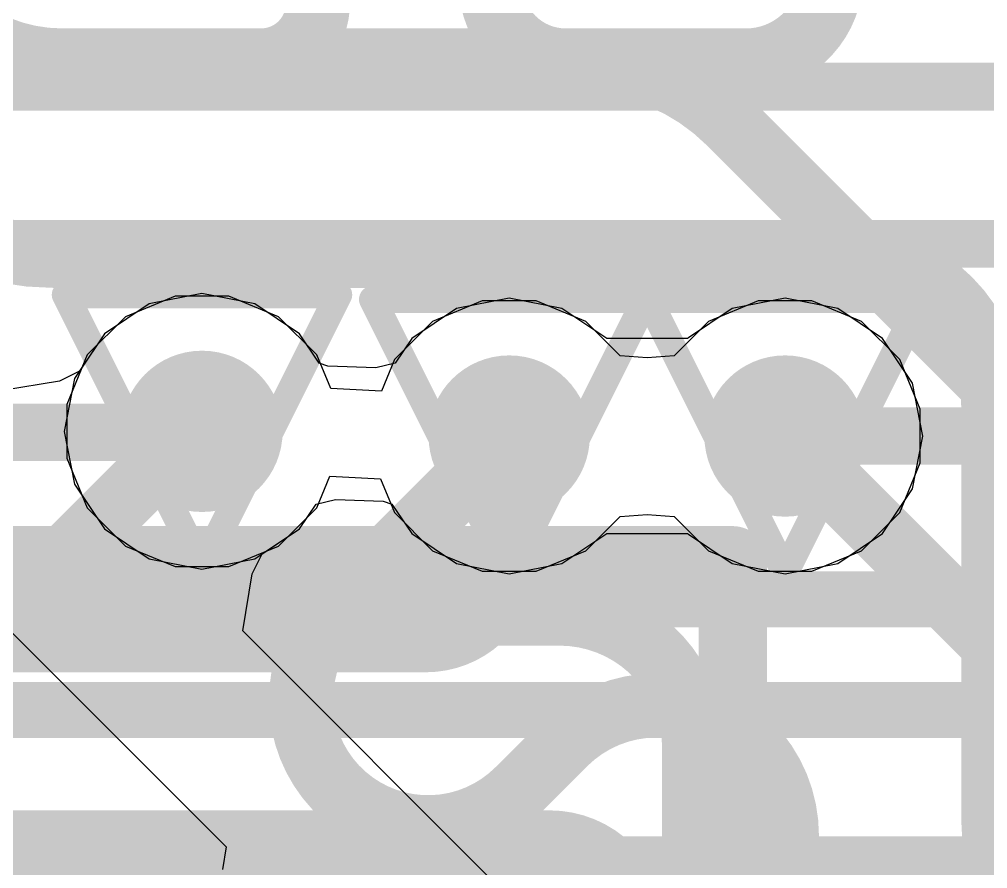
# Model space of a CAD drawing. Header units: inches. Extents: x -6 to 283, y -12 to 154.
# Drawn here: x 61.442 to 63.243, y 1.482 to 3.062 of the extents above; entities that cross this region are included whole.
import ezdxf

# ---------------------------------------------------------------- set-up
doc = ezdxf.new("R2010")
doc.units = ezdxf.units.IN
for name, color, linetype in [('Bottom Layer', 5, 'Continuous'), ('Bottom Overlay', 54, 'Continuous'), ('Drill Drawing', 1, 'Continuous'), ('GND-1', 16, 'Continuous'), ('GND-2', 90, 'Continuous'), ('GND-3', 216, 'Continuous'), ('GND-4', 54, 'Continuous'), ('PWR-1', 156, 'Continuous'), ('PWR-2', 130, 'Continuous'), ('Signal L1', 76, 'Continuous'), ('Signal L2', 6, 'Continuous'), ('Top Layer', 1, 'Continuous'), ('Via Holes', 16, 'Continuous')]:
    doc.layers.add(name, color=color, linetype=linetype)

# ---------------------------------------------------------------- blocks, each defined once
blk = doc.blocks.new('FBGA_153_11_5_13__B_56')
at = {"layer": 'Bottom Overlay'}
for points in [[(2.8750006, 6.4999997, 0.127, 0.127, 0), (5.7500012, 6.4999997, 0.127, 0.127, 0)], [(5.7500012, 3.25000112, 0.127, 0.127, 0), (5.7500012, 6.4999997, 0.127, 0.127, 0)]]:
    blk.add_lwpolyline(points, format="xyseb", dxfattribs=at)
blk.add_lwpolyline([(5.718251199999999, 6.4999997, 0.0635, 0.0635, 1), (5.7817512, 6.4999997, 0.0635, 0.0635, 1)], format="xyseb", close=True, dxfattribs=at)
blk.add_lwpolyline([(5.718251199999999, 6.4999997, 0.0635, 0.0635, 1), (5.7817512, 6.4999997, 0.0635, 0.0635, 1)], format="xyseb", close=True, dxfattribs=at)

msp = doc.modelspace()

# ---------------------------------------------------------------- hatches: boundary and pattern name
at = {"layer": 'Bottom Layer'}
h = msp.add_hatch(color=5, dxfattribs=at)
edge = h.paths.add_edge_path()
edge.add_arc((61.78191351999999, 2.29542086), 0.1499997, 0, 360)
h = msp.add_hatch(color=5, dxfattribs=at)
edge = h.paths.add_edge_path()
edge.add_arc((62.35333731999999, 2.28669342), 0.1499997, 0, 360)
h = msp.add_hatch(color=5, dxfattribs=at)
edge = h.paths.add_edge_path()
edge.add_arc((62.86641731999999, 2.28669342), 0.1499997, 0, 360)
at = {"layer": 'GND-1'}
h = msp.add_hatch(color=16, dxfattribs=at)
edge = h.paths.add_edge_path()
edge.add_arc((61.78191351999999, 2.29542086), 0.1499997, 0, 360)
h = msp.add_hatch(color=16, dxfattribs=at)
edge = h.paths.add_edge_path()
edge.add_arc((62.35333731999999, 2.28669342), 0.1499997, 0, 360)
h = msp.add_hatch(color=16, dxfattribs=at)
edge = h.paths.add_edge_path()
edge.add_arc((62.86641731999999, 2.28669342), 0.1499997, 0, 360)
at = {"layer": 'GND-2'}
h = msp.add_hatch(color=90, dxfattribs=at)
edge = h.paths.add_edge_path()
edge.add_arc((61.78191351999999, 2.29542086), 0.1499997, 0, 360)
h = msp.add_hatch(color=90, dxfattribs=at)
edge = h.paths.add_edge_path()
edge.add_arc((62.35333731999999, 2.28669342), 0.1499997, 0, 360)
h = msp.add_hatch(color=90, dxfattribs=at)
edge = h.paths.add_edge_path()
edge.add_arc((62.86641731999999, 2.28669342), 0.1499997, 0, 360)
at = {"layer": 'GND-3'}
h = msp.add_hatch(color=216, dxfattribs=at)
edge = h.paths.add_edge_path()
edge.add_arc((61.78191351999999, 2.29542086), 0.1499997, 0, 360)
h = msp.add_hatch(color=216, dxfattribs=at)
edge = h.paths.add_edge_path()
edge.add_arc((62.35333731999999, 2.28669342), 0.1499997, 0, 360)
h = msp.add_hatch(color=216, dxfattribs=at)
edge = h.paths.add_edge_path()
edge.add_arc((62.86641731999999, 2.28669342), 0.1499997, 0, 360)
at = {"layer": 'GND-4'}
h = msp.add_hatch(color=54, dxfattribs=at)
edge = h.paths.add_edge_path()
edge.add_arc((61.78191351999999, 2.29542086), 0.1499997, 0, 360)
h = msp.add_hatch(color=54, dxfattribs=at)
edge = h.paths.add_edge_path()
edge.add_arc((62.35333731999999, 2.28669342), 0.1499997, 0, 360)
h = msp.add_hatch(color=54, dxfattribs=at)
edge = h.paths.add_edge_path()
edge.add_arc((62.86641731999999, 2.28669342), 0.1499997, 0, 360)
at = {"layer": 'PWR-1'}
h = msp.add_hatch(color=156, dxfattribs=at)
edge = h.paths.add_edge_path()
edge.add_arc((61.78191351999999, 2.29542086), 0.1499997, 0, 360)
h = msp.add_hatch(color=156, dxfattribs=at)
edge = h.paths.add_edge_path()
edge.add_arc((62.35333731999999, 2.28669342), 0.1499997, 0, 360)
h = msp.add_hatch(color=156, dxfattribs=at)
edge = h.paths.add_edge_path()
edge.add_arc((62.86641731999999, 2.28669342), 0.1499997, 0, 360)
at = {"layer": 'PWR-2'}
h = msp.add_hatch(color=130, dxfattribs=at)
edge = h.paths.add_edge_path()
edge.add_arc((61.78191351999999, 2.29542086), 0.1499997, 0, 360)
h = msp.add_hatch(color=130, dxfattribs=at)
edge = h.paths.add_edge_path()
edge.add_arc((62.35333731999999, 2.28669342), 0.1499997, 0, 360)
h = msp.add_hatch(color=130, dxfattribs=at)
edge = h.paths.add_edge_path()
edge.add_arc((62.86641731999999, 2.28669342), 0.1499997, 0, 360)
at = {"layer": 'Signal L1'}
h = msp.add_hatch(color=76, dxfattribs=at)
edge = h.paths.add_edge_path()
edge.add_arc((61.78191351999999, 2.29542086), 0.1499997, 0, 360)
h = msp.add_hatch(color=76, dxfattribs=at)
edge = h.paths.add_edge_path()
edge.add_arc((62.35333731999999, 2.28669342), 0.1499997, 0, 360)
h = msp.add_hatch(color=76, dxfattribs=at)
edge = h.paths.add_edge_path()
edge.add_arc((62.86641731999999, 2.28669342), 0.1499997, 0, 360)
at = {"layer": 'Signal L2'}
h = msp.add_hatch(color=6, dxfattribs=at)
edge = h.paths.add_edge_path()
edge.add_arc((61.78191351999999, 2.29542086), 0.1499997, 0, 360)
h = msp.add_hatch(color=6, dxfattribs=at)
edge = h.paths.add_edge_path()
edge.add_arc((62.35333731999999, 2.28669342), 0.1499997, 0, 360)
h = msp.add_hatch(color=6, dxfattribs=at)
edge = h.paths.add_edge_path()
edge.add_arc((62.86641731999999, 2.28669342), 0.1499997, 0, 360)
at = {"layer": 'Top Layer'}
h = msp.add_hatch(color=1, dxfattribs=at)
edge = h.paths.add_edge_path()
edge.add_arc((61.78191351999999, 2.29542086), 0.1499997, 0, 360)
h = msp.add_hatch(color=1, dxfattribs=at)
edge = h.paths.add_edge_path()
edge.add_arc((62.35333731999999, 2.28669342), 0.1499997, 0, 360)
h = msp.add_hatch(color=1, dxfattribs=at)
edge = h.paths.add_edge_path()
edge.add_arc((62.86641731999999, 2.28669342), 0.1499997, 0, 360)
at = {"layer": 'Via Holes'}
h = msp.add_hatch(color=7, dxfattribs=at)
edge = h.paths.add_edge_path()
edge.add_arc((61.78191351999999, 2.29542086), 0.07499858, 0, 360)
h = msp.add_hatch(color=7, dxfattribs=at)
edge = h.paths.add_edge_path()
edge.add_arc((62.35333731999999, 2.28669342), 0.07499858, 0, 360)
h = msp.add_hatch(color=7, dxfattribs=at)
edge = h.paths.add_edge_path()
edge.add_arc((62.86641731999999, 2.28669342), 0.07499858, 0, 360)

# ---------------------------------------------------------------- linework, layer by layer
at = {"layer": 'Bottom Layer'}
for points in [[(61.24458922, 1.9999071, 0.10414, 0.10414, 0), (61.5545759, 1.9996531, 0.10414, 0.10414, 0)], [(61.5545759, 1.9996531, 0.10414, 0.10414, 0), (61.5576747, 1.99965056, 0.10414, 0.10414, 0)], [(61.5576747, 1.9996531, 0.10414, 0.10414, -0.01716476288909633), (61.76013556, 1.99253348, 0.10414, 0.10414, 0)], [(61.76194912, 1.99240902, 0.10414, 0.10414, -0.001495671405796366), (61.76013556, 1.99253348, 0.10414, 0.10414, 0)], [(61.77727547999999, 1.99178672, 0.10414, 0.10414, -0.01263082141077717), (61.76194912, 1.99240902, 0.10414, 0.10414, 0)], [(61.77727547999999, 1.99178418, 0.10414, 0.10414, 0), (62.34836908, 1.98306182, 0.10414, 0.10414, 0)], [(62.35333731999999, 1.98302372, 0.10414, 0.10414, -0.004090338735761492), (62.34836908, 1.98306436, 0.10414, 0.10414, 0)], [(62.35333731999999, 1.98302372, 0.10414, 0.10414, 0), (66.15847575999999, 1.98302372, 0.10414, 0.10414, 0)], [(58.21373168, 1.77728372, 0.10414, 0.10414, 0), (65.92685062, 1.77728372, 0.10414, 0.10414, 0)], [(61.25557726, 1.48848318, 0.10668, 0.10668, 0), (65.69513912, 1.48848318, 0.10668, 0.10668, 0)]]:
    msp.add_lwpolyline(points, format="xyseb", dxfattribs=at)
for points in [[(61.5285409, 1.9996531, 0.05207, 0.05207, 1), (61.5806109, 1.9996531, 0.05207, 0.05207, 1)], [(61.5285409, 1.9996531, 0.05207, 0.05207, 1), (61.5806109, 1.9996531, 0.05207, 0.05207, 1)], [(61.5316397, 1.9996531, 0.05207, 0.05207, 1), (61.58370969999999, 1.9996531, 0.05207, 0.05207, 1)], [(61.5316397, 1.99965056, 0.05207, 0.05207, 1), (61.58370969999999, 1.99965056, 0.05207, 0.05207, 1)], [(61.73410055999999, 1.99253348, 0.05207, 0.05207, 1), (61.78617056, 1.99253348, 0.05207, 0.05207, 1)], [(61.73410055999999, 1.99253348, 0.05207, 0.05207, 1), (61.78617056, 1.99253348, 0.05207, 0.05207, 1)], [(61.73591411999999, 1.99240902, 0.05207, 0.05207, 1), (61.78798412, 1.99240902, 0.05207, 0.05207, 1)], [(61.73591411999999, 1.99240902, 0.05207, 0.05207, 1), (61.78798412, 1.99240902, 0.05207, 0.05207, 1)], [(61.75124047999999, 1.99178672, 0.05207, 0.05207, 1), (61.80331048, 1.99178672, 0.05207, 0.05207, 1)], [(61.75124047999999, 1.99178418, 0.05207, 0.05207, 1), (61.80331048, 1.99178418, 0.05207, 0.05207, 1)], [(62.32233408, 1.98306436, 0.05207, 0.05207, 1), (62.37440408, 1.98306436, 0.05207, 0.05207, 1)], [(62.32233408, 1.98306182, 0.05207, 0.05207, 1), (62.37440408, 1.98306182, 0.05207, 0.05207, 1)], [(62.32730231999999, 1.98302372, 0.05207, 0.05207, 1), (62.37937232, 1.98302372, 0.05207, 0.05207, 1)], [(62.32730231999999, 1.98302372, 0.05207, 0.05207, 1), (62.37937232, 1.98302372, 0.05207, 0.05207, 1)]]:
    msp.add_lwpolyline(points, format="xyseb", close=True, dxfattribs=at)
at = {"layer": 'Drill Drawing'}
for points in [[(61.52791352, 2.54942086, 0.0508, 0.0508, 0), (62.03591352, 2.54942086, 0.0508, 0.0508, 0)], [(61.52791352, 2.54942086, 0.0508, 0.0508, 0), (61.78191351999999, 2.04142086, 0.0508, 0.0508, 0)], [(61.78191351999999, 2.04142086, 0.0508, 0.0508, 0), (62.03591352, 2.54942086, 0.0508, 0.0508, 0)], [(62.09933732, 2.54069342, 0.0508, 0.0508, 0), (62.60733732, 2.54069342, 0.0508, 0.0508, 0)], [(62.09933732, 2.54069342, 0.0508, 0.0508, 0), (62.35333731999999, 2.03269342, 0.0508, 0.0508, 0)], [(62.35333731999999, 2.03269342, 0.0508, 0.0508, 0), (62.60733732, 2.54069342, 0.0508, 0.0508, 0)], [(62.61241732, 2.54069342, 0.0508, 0.0508, 0), (63.12041731999999, 2.54069342, 0.0508, 0.0508, 0)], [(62.61241732, 2.54069342, 0.0508, 0.0508, 0), (62.86641731999999, 2.03269342, 0.0508, 0.0508, 0)], [(62.86641731999999, 2.03269342, 0.0508, 0.0508, 0), (63.12041731999999, 2.54069342, 0.0508, 0.0508, 0)]]:
    msp.add_lwpolyline(points, format="xyseb", dxfattribs=at)
for points in [[(61.51521352, 2.54942086, 0.0254, 0.0254, 1), (61.54061352, 2.54942086, 0.0254, 0.0254, 1)], [(61.51521352, 2.54942086, 0.0254, 0.0254, 1), (61.54061352, 2.54942086, 0.0254, 0.0254, 1)], [(62.02321351999999, 2.54942086, 0.0254, 0.0254, 1), (62.04861352, 2.54942086, 0.0254, 0.0254, 1)], [(62.02321351999999, 2.54942086, 0.0254, 0.0254, 1), (62.04861352, 2.54942086, 0.0254, 0.0254, 1)], [(62.08663731999999, 2.54069342, 0.0254, 0.0254, 1), (62.11203732, 2.54069342, 0.0254, 0.0254, 1)], [(62.08663731999999, 2.54069342, 0.0254, 0.0254, 1), (62.11203732, 2.54069342, 0.0254, 0.0254, 1)], [(62.59463732, 2.54069342, 0.0254, 0.0254, 1), (62.62003732, 2.54069342, 0.0254, 0.0254, 1)], [(62.59463732, 2.54069342, 0.0254, 0.0254, 1), (62.62003732, 2.54069342, 0.0254, 0.0254, 1)], [(62.59971731999999, 2.54069342, 0.0254, 0.0254, 1), (62.62511732, 2.54069342, 0.0254, 0.0254, 1)], [(62.59971731999999, 2.54069342, 0.0254, 0.0254, 1), (62.62511732, 2.54069342, 0.0254, 0.0254, 1)], [(63.10771731999999, 2.54069342, 0.0254, 0.0254, 1), (63.13311732, 2.54069342, 0.0254, 0.0254, 1)], [(63.10771731999999, 2.54069342, 0.0254, 0.0254, 1), (63.13311732, 2.54069342, 0.0254, 0.0254, 1)], [(61.76921352, 2.04142086, 0.0254, 0.0254, 1), (61.79461352, 2.04142086, 0.0254, 0.0254, 1)], [(61.76921352, 2.04142086, 0.0254, 0.0254, 1), (61.79461352, 2.04142086, 0.0254, 0.0254, 1)], [(62.34063732, 2.03269342, 0.0254, 0.0254, 1), (62.36603732, 2.03269342, 0.0254, 0.0254, 1)], [(62.34063732, 2.03269342, 0.0254, 0.0254, 1), (62.36603732, 2.03269342, 0.0254, 0.0254, 1)], [(62.85371732, 2.03269342, 0.0254, 0.0254, 1), (62.87911732, 2.03269342, 0.0254, 0.0254, 1)], [(62.85371732, 2.03269342, 0.0254, 0.0254, 1), (62.87911732, 2.03269342, 0.0254, 0.0254, 1)]]:
    msp.add_lwpolyline(points, format="xyseb", close=True, dxfattribs=at)
at = {"layer": 'GND-1'}
for p, q in [((61.73186789999999, 2.54702056), (61.63939411999999, 2.50871736)), ((61.83195914, 2.54702056), (61.73186789999999, 2.54702056)), ((61.92443291999999, 2.50871736), (61.83195914, 2.54702056)), ((62.3032917, 2.53829312), (62.21081792, 2.49998992)), ((62.40338293999999, 2.53829312), (62.3032917, 2.53829312)), ((62.49585671999999, 2.49998992), (62.40338293999999, 2.53829312)), ((62.81637169999999, 2.53829312), (62.72389792, 2.49998992)), ((62.91646293999999, 2.53829312), (62.81637169999999, 2.53829312)), ((63.00893671999999, 2.49998992), (62.91646293999999, 2.53829312)), ((61.63939411999999, 2.50871736), (61.56861702, 2.43794026)), ((61.99521001999999, 2.43794026), (61.92443291999999, 2.50871736)), ((62.21081792, 2.49998992), (62.14004082, 2.42921282)), ((62.55974788, 2.43609876), (62.49585671999999, 2.49998992)), ((62.72389792, 2.49998992), (62.66000676, 2.43609876)), ((63.07971381999999, 2.42921282), (63.00893671999999, 2.49998992)), ((61.56861702, 2.43794026), (61.53031382, 2.34546648)), ((62.02132122, 2.37490254), (61.99521001999999, 2.43794026)), ((62.60987731999999, 2.43240306), (62.55974788, 2.43609876)), ((62.66000676, 2.43609876), (62.60987731999999, 2.43240306)), ((62.14004082, 2.42921282), (62.11564666, 2.37032038)), ((63.11801702, 2.33673904), (63.07971381999999, 2.42921282)), ((62.11564666, 2.37032038), (62.02132122, 2.37490254)), ((61.53031382, 2.34546648), (61.53031382, 2.24537524)), ((63.11801702, 2.2366478), (63.11801702, 2.33673904)), ((61.53031382, 2.24537524), (61.56861702, 2.15290146)), ((63.07971381999999, 2.14417402), (63.11801702, 2.2366478)), ((61.99521001999999, 2.15290146), (62.01960418, 2.2117939)), ((62.01960418, 2.2117939), (62.11392961999999, 2.20721174)), ((62.11392961999999, 2.20721174), (62.14004082, 2.14417402)), ((61.56861702, 2.15290146), (61.63939411999999, 2.08212436)), ((61.92443291999999, 2.08212436), (61.99521001999999, 2.15290146)), ((62.14004082, 2.14417402), (62.21081792, 2.07339692)), ((63.00893671999999, 2.07339692), (63.07971381999999, 2.14417402)), ((62.49585671999999, 2.07339692), (62.55974788, 2.13728808)), ((62.55974788, 2.13728808), (62.60987731999999, 2.14098378)), ((62.60987731999999, 2.14098378), (62.66000676, 2.13728808)), ((62.66000676, 2.13728808), (62.72389792, 2.07339692)), ((61.63939411999999, 2.08212436), (61.73186789999999, 2.04382116)), ((61.83195914, 2.04382116), (61.92443291999999, 2.08212436)), ((62.21081792, 2.07339692), (62.3032917, 2.03509372)), ((62.40338293999999, 2.03509372), (62.49585671999999, 2.07339692)), ((62.72389792, 2.07339692), (62.81637169999999, 2.03509372)), ((62.91646293999999, 2.03509372), (63.00893671999999, 2.07339692)), ((61.73186789999999, 2.04382116), (61.83195914, 2.04382116)), ((62.3032917, 2.03509372), (62.40338293999999, 2.03509372)), ((62.81637169999999, 2.03509372), (62.91646293999999, 2.03509372))]:
    msp.add_line(p, q, dxfattribs=at)
at = {"layer": 'GND-2'}
for p, q in [((61.73186789999999, 2.54702056), (61.63939411999999, 2.50871736)), ((61.83195914, 2.54702056), (61.73186789999999, 2.54702056)), ((61.92443291999999, 2.50871736), (61.83195914, 2.54702056)), ((62.3032917, 2.53829312), (62.21081792, 2.49998992)), ((62.40338293999999, 2.53829312), (62.3032917, 2.53829312)), ((62.49585671999999, 2.49998992), (62.40338293999999, 2.53829312)), ((62.81637169999999, 2.53829312), (62.72389792, 2.49998992)), ((62.91646293999999, 2.53829312), (62.81637169999999, 2.53829312)), ((63.00893671999999, 2.49998992), (62.91646293999999, 2.53829312)), ((61.63939411999999, 2.50871736), (61.56861702, 2.43794026)), ((61.99521001999999, 2.43794026), (61.92443291999999, 2.50871736)), ((62.21081792, 2.49998992), (62.14004082, 2.42921282)), ((62.55974788, 2.43609876), (62.49585671999999, 2.49998992)), ((62.72389792, 2.49998992), (62.66000676, 2.43609876)), ((63.07971381999999, 2.42921282), (63.00893671999999, 2.49998992)), ((61.56861702, 2.43794026), (61.53031382, 2.34546648)), ((62.02132122, 2.37490254), (61.99521001999999, 2.43794026)), ((62.60987731999999, 2.43240306), (62.55974788, 2.43609876)), ((62.66000676, 2.43609876), (62.60987731999999, 2.43240306)), ((62.14004082, 2.42921282), (62.11564666, 2.37032038)), ((63.11801702, 2.33673904), (63.07971381999999, 2.42921282)), ((62.11564666, 2.37032038), (62.02132122, 2.37490254)), ((61.53031382, 2.34546648), (61.53031382, 2.24537524)), ((63.11801702, 2.2366478), (63.11801702, 2.33673904)), ((61.53031382, 2.24537524), (61.56861702, 2.15290146)), ((63.07971381999999, 2.14417402), (63.11801702, 2.2366478)), ((61.99521001999999, 2.15290146), (62.01960418, 2.2117939)), ((62.01960418, 2.2117939), (62.11392961999999, 2.20721174)), ((62.11392961999999, 2.20721174), (62.14004082, 2.14417402)), ((61.56861702, 2.15290146), (61.63939411999999, 2.08212436)), ((61.92443291999999, 2.08212436), (61.99521001999999, 2.15290146)), ((62.14004082, 2.14417402), (62.21081792, 2.07339692)), ((63.00893671999999, 2.07339692), (63.07971381999999, 2.14417402)), ((62.49585671999999, 2.07339692), (62.55974788, 2.13728808)), ((62.55974788, 2.13728808), (62.60987731999999, 2.14098378)), ((62.60987731999999, 2.14098378), (62.66000676, 2.13728808)), ((62.66000676, 2.13728808), (62.72389792, 2.07339692)), ((61.63939411999999, 2.08212436), (61.73186789999999, 2.04382116)), ((61.83195914, 2.04382116), (61.92443291999999, 2.08212436)), ((62.21081792, 2.07339692), (62.3032917, 2.03509372)), ((62.40338293999999, 2.03509372), (62.49585671999999, 2.07339692)), ((62.72389792, 2.07339692), (62.81637169999999, 2.03509372)), ((62.91646293999999, 2.03509372), (63.00893671999999, 2.07339692)), ((61.73186789999999, 2.04382116), (61.83195914, 2.04382116)), ((62.3032917, 2.03509372), (62.40338293999999, 2.03509372)), ((62.81637169999999, 2.03509372), (62.91646293999999, 2.03509372))]:
    msp.add_line(p, q, dxfattribs=at)
at = {"layer": 'GND-3'}
for p, q in [((61.73186789999999, 2.54702056), (61.63939411999999, 2.50871736)), ((61.83195914, 2.54702056), (61.73186789999999, 2.54702056)), ((61.92443291999999, 2.50871736), (61.83195914, 2.54702056)), ((62.3032917, 2.53829312), (62.21081792, 2.49998992)), ((62.40338293999999, 2.53829312), (62.3032917, 2.53829312)), ((62.49585671999999, 2.49998992), (62.40338293999999, 2.53829312)), ((62.81637169999999, 2.53829312), (62.72389792, 2.49998992)), ((62.91646293999999, 2.53829312), (62.81637169999999, 2.53829312)), ((63.00893671999999, 2.49998992), (62.91646293999999, 2.53829312)), ((61.63939411999999, 2.50871736), (61.56861702, 2.43794026)), ((61.99521001999999, 2.43794026), (61.92443291999999, 2.50871736)), ((62.21081792, 2.49998992), (62.14004082, 2.42921282)), ((62.55974788, 2.43609876), (62.49585671999999, 2.49998992)), ((62.72389792, 2.49998992), (62.66000676, 2.43609876)), ((63.07971381999999, 2.42921282), (63.00893671999999, 2.49998992)), ((61.56861702, 2.43794026), (61.53031382, 2.34546648)), ((62.02132122, 2.37490254), (61.99521001999999, 2.43794026)), ((62.60987731999999, 2.43240306), (62.55974788, 2.43609876)), ((62.66000676, 2.43609876), (62.60987731999999, 2.43240306)), ((62.14004082, 2.42921282), (62.11564666, 2.37032038)), ((63.11801702, 2.33673904), (63.07971381999999, 2.42921282)), ((62.11564666, 2.37032038), (62.02132122, 2.37490254)), ((61.53031382, 2.34546648), (61.53031382, 2.24537524)), ((63.11801702, 2.2366478), (63.11801702, 2.33673904)), ((61.53031382, 2.24537524), (61.56861702, 2.15290146)), ((63.07971381999999, 2.14417402), (63.11801702, 2.2366478)), ((61.99521001999999, 2.15290146), (62.01960418, 2.2117939)), ((62.01960418, 2.2117939), (62.11392961999999, 2.20721174)), ((62.11392961999999, 2.20721174), (62.14004082, 2.14417402)), ((61.56861702, 2.15290146), (61.63939411999999, 2.08212436)), ((61.92443291999999, 2.08212436), (61.99521001999999, 2.15290146)), ((62.14004082, 2.14417402), (62.21081792, 2.07339692)), ((63.00893671999999, 2.07339692), (63.07971381999999, 2.14417402)), ((62.49585671999999, 2.07339692), (62.55974788, 2.13728808)), ((62.55974788, 2.13728808), (62.60987731999999, 2.14098378)), ((62.60987731999999, 2.14098378), (62.66000676, 2.13728808)), ((62.66000676, 2.13728808), (62.72389792, 2.07339692)), ((61.63939411999999, 2.08212436), (61.73186789999999, 2.04382116)), ((61.83195914, 2.04382116), (61.92443291999999, 2.08212436)), ((62.21081792, 2.07339692), (62.3032917, 2.03509372)), ((62.40338293999999, 2.03509372), (62.49585671999999, 2.07339692)), ((62.72389792, 2.07339692), (62.81637169999999, 2.03509372)), ((62.91646293999999, 2.03509372), (63.00893671999999, 2.07339692)), ((61.73186789999999, 2.04382116), (61.83195914, 2.04382116)), ((62.3032917, 2.03509372), (62.40338293999999, 2.03509372)), ((62.81637169999999, 2.03509372), (62.91646293999999, 2.03509372))]:
    msp.add_line(p, q, dxfattribs=at)
at = {"layer": 'GND-4'}
for p, q in [((61.73186789999999, 2.54702056), (61.63939411999999, 2.50871736)), ((61.83195914, 2.54702056), (61.73186789999999, 2.54702056)), ((61.92443291999999, 2.50871736), (61.83195914, 2.54702056)), ((62.3032917, 2.53829312), (62.21081792, 2.49998992)), ((62.40338293999999, 2.53829312), (62.3032917, 2.53829312)), ((62.49585671999999, 2.49998992), (62.40338293999999, 2.53829312)), ((62.81637169999999, 2.53829312), (62.72389792, 2.49998992)), ((62.91646293999999, 2.53829312), (62.81637169999999, 2.53829312)), ((63.00893671999999, 2.49998992), (62.91646293999999, 2.53829312)), ((61.63939411999999, 2.50871736), (61.56861702, 2.43794026)), ((61.99521001999999, 2.43794026), (61.92443291999999, 2.50871736)), ((62.21081792, 2.49998992), (62.14004082, 2.42921282)), ((62.55974788, 2.43609876), (62.49585671999999, 2.49998992)), ((62.72389792, 2.49998992), (62.66000676, 2.43609876)), ((63.07971381999999, 2.42921282), (63.00893671999999, 2.49998992)), ((61.56861702, 2.43794026), (61.53031382, 2.34546648)), ((62.02132122, 2.37490254), (61.99521001999999, 2.43794026)), ((62.60987731999999, 2.43240306), (62.55974788, 2.43609876)), ((62.66000676, 2.43609876), (62.60987731999999, 2.43240306)), ((62.14004082, 2.42921282), (62.11564666, 2.37032038)), ((63.11801702, 2.33673904), (63.07971381999999, 2.42921282)), ((62.11564666, 2.37032038), (62.02132122, 2.37490254)), ((61.53031382, 2.34546648), (61.53031382, 2.24537524)), ((63.11801702, 2.2366478), (63.11801702, 2.33673904)), ((61.53031382, 2.24537524), (61.56861702, 2.15290146)), ((63.07971381999999, 2.14417402), (63.11801702, 2.2366478)), ((61.99521001999999, 2.15290146), (62.01960418, 2.2117939)), ((62.01960418, 2.2117939), (62.11392961999999, 2.20721174)), ((62.11392961999999, 2.20721174), (62.14004082, 2.14417402)), ((61.56861702, 2.15290146), (61.63939411999999, 2.08212436)), ((61.92443291999999, 2.08212436), (61.99521001999999, 2.15290146)), ((62.14004082, 2.14417402), (62.21081792, 2.07339692)), ((63.00893671999999, 2.07339692), (63.07971381999999, 2.14417402)), ((62.49585671999999, 2.07339692), (62.55974788, 2.13728808)), ((62.55974788, 2.13728808), (62.60987731999999, 2.14098378)), ((62.60987731999999, 2.14098378), (62.66000676, 2.13728808)), ((62.66000676, 2.13728808), (62.72389792, 2.07339692)), ((61.63939411999999, 2.08212436), (61.73186789999999, 2.04382116)), ((61.83195914, 2.04382116), (61.92443291999999, 2.08212436)), ((62.21081792, 2.07339692), (62.3032917, 2.03509372)), ((62.40338293999999, 2.03509372), (62.49585671999999, 2.07339692)), ((62.72389792, 2.07339692), (62.81637169999999, 2.03509372)), ((62.91646293999999, 2.03509372), (63.00893671999999, 2.07339692)), ((61.73186789999999, 2.04382116), (61.83195914, 2.04382116)), ((62.3032917, 2.03509372), (62.40338293999999, 2.03509372)), ((62.81637169999999, 2.03509372), (62.91646293999999, 2.03509372))]:
    msp.add_line(p, q, dxfattribs=at)
at = {"layer": 'PWR-1'}
for p, q in [((61.78191351999999, 2.5519507), (61.68374505999999, 2.53242318)), ((61.88008198, 2.53242318), (61.78191351999999, 2.5519507)), ((62.35333731999999, 2.54322326), (62.25516885999999, 2.52369574)), ((62.45150578000001, 2.52369574), (62.35333731999999, 2.54322326)), ((62.86641731999999, 2.54322326), (62.76824885999999, 2.52369574)), ((62.96458578, 2.52369574), (62.86641731999999, 2.54322326)), ((61.68374505999999, 2.53242318), (61.60051942, 2.47681496)), ((61.96330762, 2.47681496), (61.88008198, 2.53242318)), ((62.25516885999999, 2.52369574), (62.17194322, 2.46808752)), ((62.53303724, 2.46922036), (62.45150578000001, 2.52369574)), ((62.76824885999999, 2.52369574), (62.6867174, 2.46922036)), ((63.04781142, 2.46808752), (62.96458578, 2.52369574)), ((61.60051942, 2.47681496), (61.54491119999999, 2.39358932)), ((61.99998268, 2.42192556), (61.96330762, 2.47681496)), ((62.17194322, 2.46808752), (62.14109999999999, 2.42192556)), ((62.53473396, 2.46808752), (62.53303724, 2.46922036)), ((62.68502068, 2.46809006), (62.53473396, 2.46808752)), ((62.6867174, 2.46922036), (62.68502068, 2.46809006)), ((63.10341964, 2.38486188), (63.04781142, 2.46808752)), ((62.01627932, 2.4167338), (61.99998268, 2.42192556)), ((62.10499135999999, 2.41355118), (62.01627932, 2.4167338)), ((62.14109999999999, 2.42192556), (62.10499135999999, 2.41355118)), ((61.54491119999999, 2.39358932), (61.52538368, 2.29542086)), ((63.12294716, 2.28669342), (63.10341964, 2.38486188)), ((61.52538368, 2.29542086), (61.54491119999999, 2.1972524)), ((63.10341964, 2.18852496), (63.12294716, 2.28669342)), ((61.54491119999999, 2.1972524), (61.60051942, 2.11402676)), ((63.04781142, 2.10529932), (63.10341964, 2.18852496)), ((61.99415084, 2.16018872), (62.03025948000001, 2.1685631)), ((62.03025948000001, 2.1685631), (62.11897152, 2.16538048)), ((62.11897152, 2.16538048), (62.13526816, 2.16018872)), ((61.96330762, 2.11402676), (61.99415084, 2.16018872)), ((62.13526816, 2.16018872), (62.17194322, 2.10529932)), ((61.60051942, 2.11402676), (61.68374505999999, 2.05841854)), ((61.88008198, 2.05841854), (61.96330762, 2.11402676)), ((62.17194322, 2.10529932), (62.25516885999999, 2.0496911)), ((62.45150578000001, 2.0496911), (62.53303724, 2.10416648)), ((62.53303724, 2.10416648), (62.53473396, 2.10529678)), ((62.53473396, 2.10529678), (62.68502068, 2.10529932)), ((62.68502068, 2.10529932), (62.6867174, 2.10416648)), ((62.6867174, 2.10416648), (62.76824885999999, 2.0496911)), ((62.96458578, 2.0496911), (63.04781142, 2.10529932)), ((61.68374505999999, 2.05841854), (61.78191351999999, 2.03889102)), ((61.78191351999999, 2.03889102), (61.88008198, 2.05841854)), ((62.25516885999999, 2.0496911), (62.35333731999999, 2.03016358)), ((62.35333731999999, 2.03016358), (62.45150578000001, 2.0496911)), ((62.76824885999999, 2.0496911), (62.86641731999999, 2.03016358)), ((62.86641731999999, 2.03016358), (62.96458578, 2.0496911))]:
    msp.add_line(p, q, dxfattribs=at)
at = {"layer": 'PWR-2'}
for p, q in [((58.89231554, 4.45704468), (61.82664545999999, 1.52269698)), ((61.78191351999999, 2.5519507), (61.68374505999999, 2.53242318)), ((61.88008198, 2.53242318), (61.78191351999999, 2.5519507)), ((62.35333731999999, 2.54322326), (62.25516885999999, 2.52369574)), ((62.45150578000001, 2.52369574), (62.35333731999999, 2.54322326)), ((62.86641731999999, 2.54322326), (62.76824885999999, 2.52369574)), ((62.96458578, 2.52369574), (62.86641731999999, 2.54322326)), ((61.68374505999999, 2.53242318), (61.60051942, 2.47681496)), ((61.96330762, 2.47681496), (61.88008198, 2.53242318)), ((62.25516885999999, 2.52369574), (62.17194322, 2.46808752)), ((62.53303724, 2.46922036), (62.45150578000001, 2.52369574)), ((62.76824885999999, 2.52369574), (62.6867174, 2.46922036)), ((63.04781142, 2.46808752), (62.96458578, 2.52369574)), ((61.60051942, 2.47681496), (61.55424062, 2.40755424)), ((61.99998268, 2.42192556), (61.96330762, 2.47681496)), ((62.17194322, 2.46808752), (62.14109999999999, 2.42192556)), ((62.53473396, 2.46808752), (62.53303724, 2.46922036)), ((62.68502068, 2.46809006), (62.53473396, 2.46808752)), ((62.6867174, 2.46922036), (62.68502068, 2.46809006)), ((63.10341964, 2.38486188), (63.04781142, 2.46808752)), ((62.01627932, 2.4167338), (61.99998268, 2.42192556)), ((62.10499135999999, 2.41355118), (62.01627932, 2.4167338)), ((62.14109999999999, 2.42192556), (62.10499135999999, 2.41355118)), ((61.55424062, 2.40755424), (61.51683403999999, 2.38890048)), ((61.51683403999999, 2.38890048), (61.41097191999999, 2.371217)), ((63.12294716, 2.28669342), (63.10341964, 2.38486188)), ((63.10341964, 2.18852496), (63.12294716, 2.28669342)), ((63.04781142, 2.10529932), (63.10341964, 2.18852496)), ((61.99415084, 2.16018872), (62.03025948000001, 2.1685631)), ((62.03025948000001, 2.1685631), (62.11897152, 2.16538048)), ((62.11897152, 2.16538048), (62.13526816, 2.16018872)), ((61.96330762, 2.11402676), (61.99415084, 2.16018872)), ((62.13526816, 2.16018872), (62.17194322, 2.10529932)), ((61.8940469, 2.06774796), (61.96330762, 2.11402676)), ((62.17194322, 2.10529932), (62.25516885999999, 2.0496911)), ((62.45150578000001, 2.0496911), (62.53303724, 2.10416648)), ((62.53303724, 2.10416648), (62.53473396, 2.10529678)), ((62.53473396, 2.10529678), (62.68502068, 2.10529932)), ((62.68502068, 2.10529932), (62.6867174, 2.10416648)), ((62.6867174, 2.10416648), (62.76824885999999, 2.0496911)), ((62.96458578, 2.0496911), (63.04781142, 2.10529932)), ((61.87539313999999, 2.03034138), (61.8940469, 2.06774796)), ((62.25516885999999, 2.0496911), (62.35333731999999, 2.03016358)), ((62.35333731999999, 2.03016358), (62.45150578000001, 2.0496911)), ((62.76824885999999, 2.0496911), (62.86641731999999, 2.03016358)), ((62.86641731999999, 2.03016358), (62.96458578, 2.0496911)), ((61.85770966, 1.92447926), (61.87539313999999, 2.03034138)), ((62.58084258, 1.20134634), (61.85770966, 1.92447926)), ((61.82664545999999, 1.52269698), (61.81997796, 1.48028152))]:
    msp.add_line(p, q, dxfattribs=at)
at = {"layer": 'Signal L1'}
for points in [[(61.52177941999999, 2.98519342, 0.11938, 0.11938, -0.4142135623730951), (61.20952198, 3.29745086, 0.11938, 0.11938, 0)], [(62.95212454, 3.14318142, 0.11938, 0.11938, -0.4142135623730951), (62.79413653999999, 2.98519342, 0.11938, 0.11938, 0)], [(61.99730044, 3.09052468, 0.11938, 0.11938, 0), (61.99730044, 3.1234507, 0.11938, 0.11938, 0)], [(62.45814279999999, 2.98519342, 0.11938, 0.11938, -0.414208181679749), (62.31988298, 3.1234507, 0.11938, 0.11938, 0)], [(61.99730044, 3.09052468, 0.11938, 0.11938, -0.4142135623730951), (61.89196918, 2.98519342, 0.11938, 0.11938, 0)], [(61.52177941999999, 2.98519342, 0.11938, 0.11938, 0), (61.89196918, 2.98519342, 0.11938, 0.11938, 0)], [(62.45814279999999, 2.98519342, 0.11938, 0.11938, 0), (62.79413653999999, 2.98519342, 0.11938, 0.11938, 0)], [(61.5053126, 2.62197342, 0.11938, 0.11938, -0.198912367379658), (61.18820884, 2.7533219, 0.11938, 0.11938, 0)], [(61.5053126, 2.62197342, 0.11938, 0.11938, 0), (62.97467211999999, 2.62197342, 0.11938, 0.11938, 0)], [(62.97467211999999, 2.62197342, 0.11938, 0.11938, -0.4142135623730951), (63.25374954, 2.342896, 0.11938, 0.11938, 0)], [(63.25374954, 1.57527244, 0.11938, 0.11938, 0), (63.25374954, 2.342896, 0.11938, 0.11938, 0)], [(61.60358266, 1.95649342, 0.11938, 0.11938, -0.198912367379658), (61.30025585999999, 2.08213706, 0.11938, 0.11938, 0)], [(61.60358266, 1.95649342, 0.11938, 0.11938, 0), (62.44707094, 1.95649342, 0.11938, 0.11938, 0)], [(62.44707094, 1.95649342, 0.11938, 0.11938, -0.4142135623730951), (62.69743366, 1.7061307, 0.11938, 0.11938, 0)], [(62.69743366, 1.15088416, 0.11938, 0.11938, 0), (62.69743366, 1.7061307, 0.11938, 0.11938, 0)], [(61.13757902, 1.5370302, 0.11938, 0.11938, -0.823962816451236), (61.40337478, 1.35212582, 0.11938, 0.11938, 0)], [(63.62767563999999, 1.20134634, 0.11938, 0.11938, -0.4142135623730951), (63.25374954, 1.57527244, 0.11938, 0.11938, 0)]]:
    msp.add_lwpolyline(points, format="xyseb", dxfattribs=at)
for points in [[(61.96745543999999, 3.09052468, 0.05969, 0.05969, 1), (62.02714544, 3.09052468, 0.05969, 0.05969, 1)], [(61.96745543999999, 3.09052468, 0.05969, 0.05969, 1), (62.02714544, 3.09052468, 0.05969, 0.05969, 1)], [(61.49193442, 2.98519342, 0.05969, 0.05969, 1), (61.55162442, 2.98519342, 0.05969, 0.05969, 1)], [(61.49193442, 2.98519342, 0.05969, 0.05969, 1), (61.55162442, 2.98519342, 0.05969, 0.05969, 1)], [(61.86212418, 2.98519342, 0.05969, 0.05969, 1), (61.92181417999999, 2.98519342, 0.05969, 0.05969, 1)], [(61.86212418, 2.98519342, 0.05969, 0.05969, 1), (61.92181417999999, 2.98519342, 0.05969, 0.05969, 1)], [(62.4282978, 2.98519342, 0.05969, 0.05969, 1), (62.4879878, 2.98519342, 0.05969, 0.05969, 1)], [(62.4282978, 2.98519342, 0.05969, 0.05969, 1), (62.4879878, 2.98519342, 0.05969, 0.05969, 1)], [(62.76429153999999, 2.98519342, 0.05969, 0.05969, 1), (62.82398153999999, 2.98519342, 0.05969, 0.05969, 1)], [(62.76429153999999, 2.98519342, 0.05969, 0.05969, 1), (62.82398153999999, 2.98519342, 0.05969, 0.05969, 1)], [(61.4754676, 2.62197342, 0.05969, 0.05969, 1), (61.5351576, 2.62197342, 0.05969, 0.05969, 1)], [(61.4754676, 2.62197342, 0.05969, 0.05969, 1), (61.5351576, 2.62197342, 0.05969, 0.05969, 1)], [(62.94482712, 2.62197342, 0.05969, 0.05969, 1), (63.00451712, 2.62197342, 0.05969, 0.05969, 1)], [(62.94482712, 2.62197342, 0.05969, 0.05969, 1), (63.00451712, 2.62197342, 0.05969, 0.05969, 1)], [(63.22390454, 2.342896, 0.05969, 0.05969, 1), (63.28359454, 2.342896, 0.05969, 0.05969, 1)], [(63.22390454, 2.342896, 0.05969, 0.05969, 1), (63.28359454, 2.342896, 0.05969, 0.05969, 1)], [(61.57373765999999, 1.95649342, 0.05969, 0.05969, 1), (61.63342766, 1.95649342, 0.05969, 0.05969, 1)], [(61.57373765999999, 1.95649342, 0.05969, 0.05969, 1), (61.63342766, 1.95649342, 0.05969, 0.05969, 1)], [(62.41722593999999, 1.95649342, 0.05969, 0.05969, 1), (62.47691593999999, 1.95649342, 0.05969, 0.05969, 1)], [(62.41722593999999, 1.95649342, 0.05969, 0.05969, 1), (62.47691593999999, 1.95649342, 0.05969, 0.05969, 1)], [(62.66758866, 1.7061307, 0.05969, 0.05969, 1), (62.72727866, 1.7061307, 0.05969, 0.05969, 1)], [(62.66758866, 1.7061307, 0.05969, 0.05969, 1), (62.72727866, 1.7061307, 0.05969, 0.05969, 1)], [(63.22390454, 1.57527244, 0.05969, 0.05969, 1), (63.28359454, 1.57527244, 0.05969, 0.05969, 1)], [(63.22390454, 1.57527244, 0.05969, 0.05969, 1), (63.28359454, 1.57527244, 0.05969, 0.05969, 1)]]:
    msp.add_lwpolyline(points, format="xyseb", close=True, dxfattribs=at)
at = {"layer": 'Signal L2'}
for points in [[(59.48086656, 2.98519342, 0.11938, 0.11938, 0), (62.48321005999999, 2.98519342, 0.11938, 0.11938, 0)], [(62.48321005999999, 2.98519342, 0.11938, 0.11938, 0), (62.48472898, 2.98519088, 0.11938, 0.11938, 0)], [(62.48472898, 2.98519342, 0.11938, 0.11938, -0.198640104647777), (62.76304694, 2.86973772, 0.11938, 0.11938, 0)], [(62.76304439999999, 2.86973518, 0.11938, 0.11938, 0), (62.76370733999999, 2.86907478, 0.11938, 0.11938, 0)], [(62.76370733999999, 2.86907478, 0.11938, 0.11938, 0), (64.90101066, 0.7317739999999999, 0.11938, 0.11938, 0)], [(61.1258874, 1.65954456, 0.11938, 0.11938, 0), (61.7617637, 2.29542086, 0.11938, 0.11938, 0)], [(61.7617637, 2.29542086, 0.11938, 0.11938, 0), (61.78191351999999, 2.29542086, 0.11938, 0.11938, 0)], [(62.04135927999999, 1.97439534, 0.11938, 0.11938, 0), (62.35333731999999, 2.28637338, 0.11938, 0.11938, 0)], [(62.86641731999999, 2.28669342, 0.11938, 0.11938, 0), (64.79756153999999, 0.3555492, 0.11938, 0.11938, 0)], [(61.96617782, 1.79526438, 0.11938, 0.11938, -0.1998025873668349), (62.0403001, 1.97334378, 0.11938, 0.11938, 0)], [(62.0403001, 1.97334378, 0.11938, 0.11938, 0), (62.04135927999999, 1.97439534, 0.11938, 0.11938, 0)], [(62.37018259999999, 1.62864292, 0.11938, 0.11938, -0.6692932214074842), (61.96617782, 1.79526438, 0.11938, 0.11938, 0)], [(62.45649941999999, 1.71496482, 0.11938, 0.11938, -0.9995775986447135), (62.79872124, 1.37182352, 0.11938, 0.11938, 0)], [(62.3707287, 1.62918902, 0.11938, 0.11938, 0), (62.45649941999999, 1.71496482, 0.11938, 0.11938, 0)], [(62.37018259999999, 1.62864292, 0.11938, 0.11938, 0), (62.3707287, 1.62918902, 0.11938, 0.11938, 0)]]:
    msp.add_lwpolyline(points, format="xyseb", dxfattribs=at)
for points in [[(62.45336506, 2.98519342, 0.05969, 0.05969, 1), (62.51305506, 2.98519342, 0.05969, 0.05969, 1)], [(62.45336506, 2.98519342, 0.05969, 0.05969, 1), (62.51305506, 2.98519342, 0.05969, 0.05969, 1)], [(62.45488398, 2.98519342, 0.05969, 0.05969, 1), (62.51457397999999, 2.98519342, 0.05969, 0.05969, 1)], [(62.45488398, 2.98519088, 0.05969, 0.05969, 1), (62.51457397999999, 2.98519088, 0.05969, 0.05969, 1)], [(62.7331994, 2.86973518, 0.05969, 0.05969, 1), (62.79288939999999, 2.86973518, 0.05969, 0.05969, 1)], [(62.73320193999999, 2.86973772, 0.05969, 0.05969, 1), (62.79289194, 2.86973772, 0.05969, 0.05969, 1)], [(62.73386233999999, 2.86907478, 0.05969, 0.05969, 1), (62.79355234, 2.86907478, 0.05969, 0.05969, 1)], [(62.73386233999999, 2.86907478, 0.05969, 0.05969, 1), (62.79355234, 2.86907478, 0.05969, 0.05969, 1)], [(61.7319187, 2.29542086, 0.05969, 0.05969, 1), (61.7916087, 2.29542086, 0.05969, 0.05969, 1)], [(61.7319187, 2.29542086, 0.05969, 0.05969, 1), (61.7916087, 2.29542086, 0.05969, 0.05969, 1)], [(61.75206851999999, 2.29542086, 0.05969, 0.05969, 1), (61.81175852, 2.29542086, 0.05969, 0.05969, 1)], [(62.32349231999999, 2.28637338, 0.05969, 0.05969, 1), (62.38318232, 2.28637338, 0.05969, 0.05969, 1)], [(62.83657231999999, 2.28669342, 0.05969, 0.05969, 1), (62.89626232, 2.28669342, 0.05969, 0.05969, 1)], [(62.01045509999999, 1.97334378, 0.05969, 0.05969, 1), (62.07014509999999, 1.97334378, 0.05969, 0.05969, 1)], [(62.01045509999999, 1.97334378, 0.05969, 0.05969, 1), (62.07014509999999, 1.97334378, 0.05969, 0.05969, 1)], [(62.01151428, 1.97439534, 0.05969, 0.05969, 1), (62.07120428, 1.97439534, 0.05969, 0.05969, 1)], [(62.01151428, 1.97439534, 0.05969, 0.05969, 1), (62.07120428, 1.97439534, 0.05969, 0.05969, 1)], [(61.93633282, 1.79526438, 0.05969, 0.05969, 1), (61.99602281999999, 1.79526438, 0.05969, 0.05969, 1)], [(61.93633282, 1.79526438, 0.05969, 0.05969, 1), (61.99602281999999, 1.79526438, 0.05969, 0.05969, 1)], [(62.42665442, 1.71496482, 0.05969, 0.05969, 1), (62.48634441999999, 1.71496482, 0.05969, 0.05969, 1)], [(62.42665442, 1.71496482, 0.05969, 0.05969, 1), (62.48634441999999, 1.71496482, 0.05969, 0.05969, 1)], [(62.34033759999999, 1.62864292, 0.05969, 0.05969, 1), (62.4000276, 1.62864292, 0.05969, 0.05969, 1)], [(62.34033759999999, 1.62864292, 0.05969, 0.05969, 1), (62.4000276, 1.62864292, 0.05969, 0.05969, 1)], [(62.3408837, 1.62918902, 0.05969, 0.05969, 1), (62.4005737, 1.62918902, 0.05969, 0.05969, 1)], [(62.3408837, 1.62918902, 0.05969, 0.05969, 1), (62.4005737, 1.62918902, 0.05969, 0.05969, 1)]]:
    msp.add_lwpolyline(points, format="xyseb", close=True, dxfattribs=at)
at = {"layer": 'Top Layer'}
for points in [[(61.31942269999999, 2.93647876, 0.08889999999999999, 0.08889999999999999, 0), (63.44552969999999, 2.93647876, 0.08889999999999999, 0.08889999999999999, 0)], [(61.28954975999999, 2.64437876, 0.08889999999999999, 0.08889999999999999, 0), (63.50680973999999, 2.64437876, 0.08889999999999999, 0.08889999999999999, 0)], [(61.24731718, 2.29372414, 0.10668, 0.10668, 0), (61.78021679999999, 2.29372414, 0.10668, 0.10668, 0)], [(62.35333731999999, 2.05563724, 0.10668, 0.10668, 0), (62.35333731999999, 2.28669342, 0.10668, 0.10668, 0)], [(62.86641731999999, 2.28669342, 0.10668, 0.10668, 0), (63.22059492, 2.28669342, 0.10668, 0.10668, 0)], [(63.22059492, 2.28669342, 0.10668, 0.10668, -0.4142135623730951), (63.40513862, 2.10214972, 0.10668, 0.10668, 0)], [(62.35333731999999, 2.05563724, 0.10668, 0.10668, -0.4142135623730951), (62.19831349999999, 1.90061342, 0.10668, 0.10668, 0)], [(61.36410892, 1.90061342, 0.10668, 0.10668, 0), (62.19831349999999, 1.90061342, 0.10668, 0.10668, 0)], [(61.07817095999999, 1.53712926, 0.10668, 0.10668, 0), (62.42803364, 1.53712926, 0.10668, 0.10668, 0)], [(62.42803364, 1.53712926, 0.10668, 0.10668, -0.4142135623730951), (62.59490655999999, 1.37025634, 0.10668, 0.10668, 0)]]:
    msp.add_lwpolyline(points, format="xyseb", dxfattribs=at)
for points in [[(61.7535468, 2.29372414, 0.05333999999999999, 0.05333999999999999, 1), (61.8068868, 2.29372414, 0.05333999999999999, 0.05333999999999999, 1)], [(62.32666732, 2.28669342, 0.05333999999999999, 0.05333999999999999, 1), (62.38000732, 2.28669342, 0.05333999999999999, 0.05333999999999999, 1)], [(62.83974732, 2.28669342, 0.05333999999999999, 0.05333999999999999, 1), (62.89308732, 2.28669342, 0.05333999999999999, 0.05333999999999999, 1)], [(63.19392491999999, 2.28669342, 0.05333999999999999, 0.05333999999999999, 1), (63.24726492, 2.28669342, 0.05333999999999999, 0.05333999999999999, 1)], [(63.19392491999999, 2.28669342, 0.05333999999999999, 0.05333999999999999, 1), (63.24726492, 2.28669342, 0.05333999999999999, 0.05333999999999999, 1)], [(62.32666732, 2.05563724, 0.05333999999999999, 0.05333999999999999, 1), (62.38000732, 2.05563724, 0.05333999999999999, 0.05333999999999999, 1)], [(62.32666732, 2.05563724, 0.05333999999999999, 0.05333999999999999, 1), (62.38000732, 2.05563724, 0.05333999999999999, 0.05333999999999999, 1)], [(62.1716435, 1.90061342, 0.05333999999999999, 0.05333999999999999, 1), (62.2249835, 1.90061342, 0.05333999999999999, 0.05333999999999999, 1)], [(62.1716435, 1.90061342, 0.05333999999999999, 0.05333999999999999, 1), (62.2249835, 1.90061342, 0.05333999999999999, 0.05333999999999999, 1)], [(62.40136363999999, 1.53712926, 0.05333999999999999, 0.05333999999999999, 1), (62.45470364000001, 1.53712926, 0.05333999999999999, 0.05333999999999999, 1)], [(62.40136363999999, 1.53712926, 0.05333999999999999, 0.05333999999999999, 1), (62.45470364000001, 1.53712926, 0.05333999999999999, 0.05333999999999999, 1)]]:
    msp.add_lwpolyline(points, format="xyseb", close=True, dxfattribs=at)

# ---------------------------------------------------------------- block references
msp.add_blockref('FBGA_153_11_5_13__B_56', (57.01928143999999, -4.44436246))

doc.saveas('drawing.dxf')
